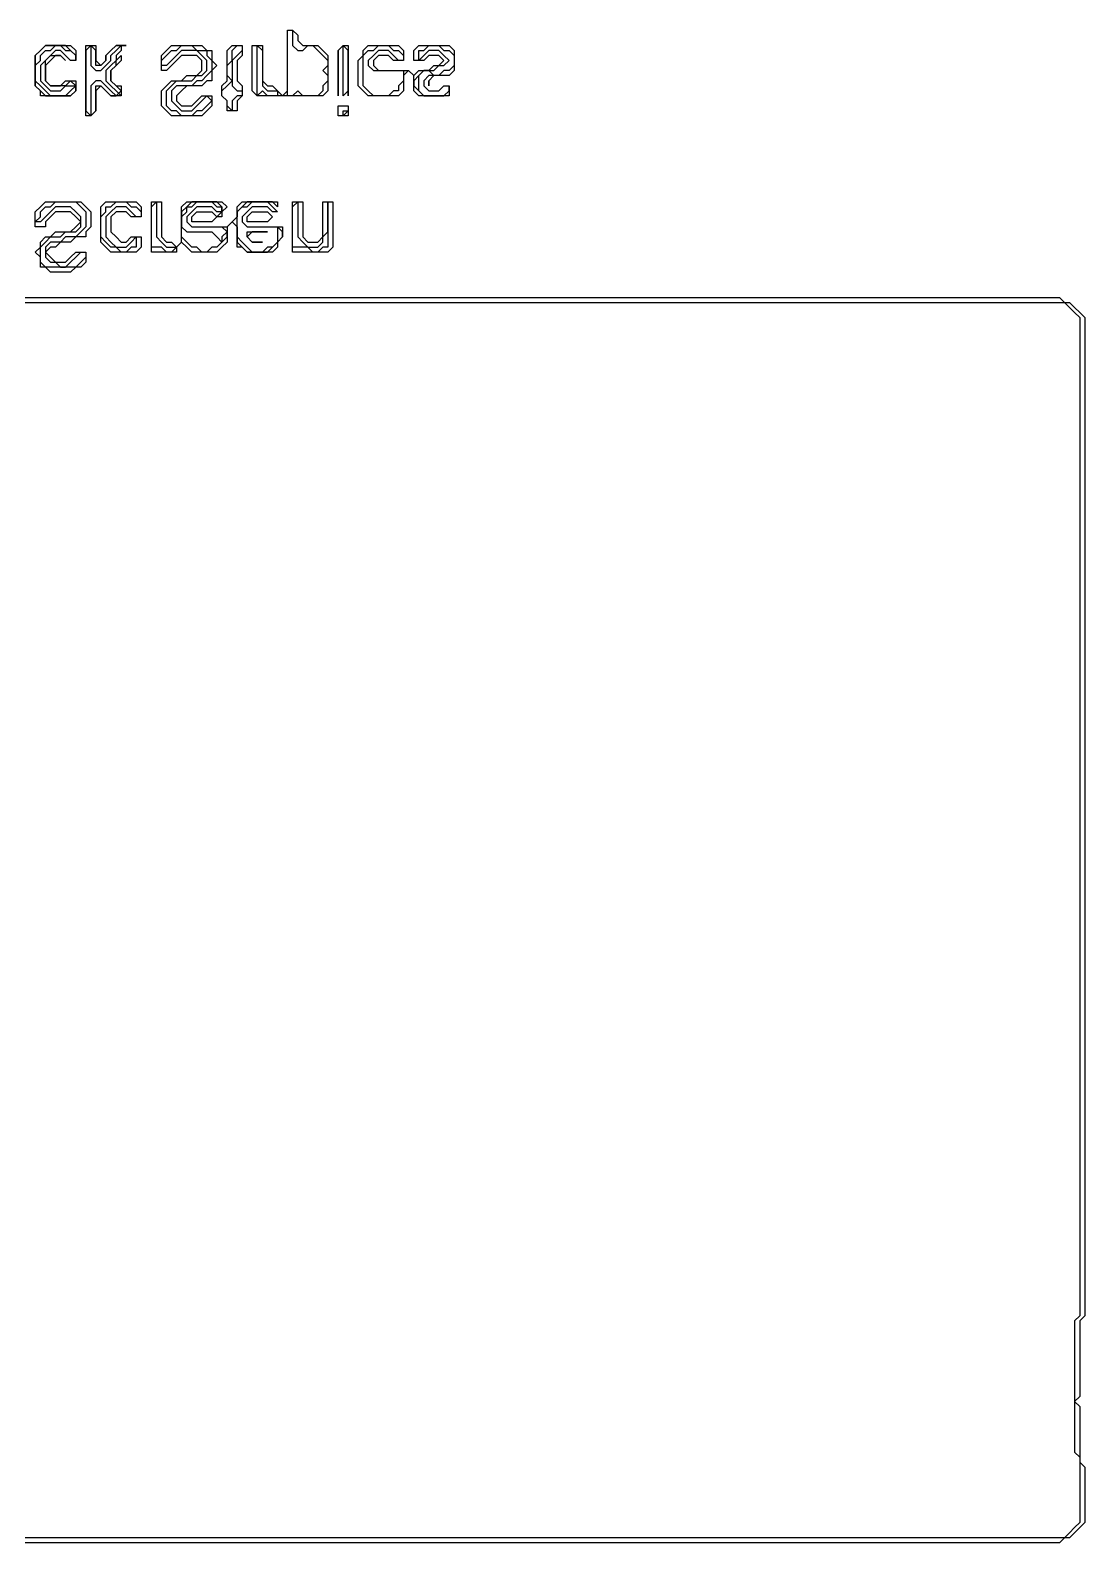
# Model space of a CAD drawing. Header units: metres. Extents: x 61 to 947, y 23 to 655.
# Drawn here: x 689 to 898, y 54 to 354 of the extents above; entities that cross this region are included whole.
import ezdxf

# ---------------------------------------------------------------- set-up
doc = ezdxf.new("R2010")
doc.units = ezdxf.units.M

msp = doc.modelspace()

# ---------------------------------------------------------------- linework, layer by layer
for points in [[(740, 341, 0), (740, 342, 0), (740, 343, 0), (740, 344, 0), (740, 345, 0), (740, 346, 0), (740, 347, 0), (740, 348, 0), (740, 349, 0), (740, 350, 0), (740, 351, 0), (740, 352, 0), (740, 353, 0), (740, 354, 0), (741, 354, 0), (741, 353, 0), (741, 352, 0), (741, 351, 0), (742, 350, 0), (743, 350, 0), (744, 351, 0), (745, 351, 0), (746, 350, 0), (747, 349, 0), (748, 348, 0), (748, 347, 0), (748, 346, 0), (748, 345, 0), (748, 344, 0), (747, 343, 0), (747, 342, 0), (746, 341, 0), (745, 341, 0), (744, 341, 0), (743, 341, 0), (742, 342, 0), (741, 341, 0)], [(693, 341, 0), (692, 342, 0), (691, 343, 0), (690, 344, 0), (690, 345, 0), (690, 346, 0), (690, 347, 0), (691, 348, 0), (691, 349, 0), (692, 350, 0), (693, 350, 0), (694, 351, 0), (695, 351, 0), (696, 350, 0), (697, 350, 0), (698, 349, 0), (698, 348, 0), (697, 348, 0), (696, 349, 0), (695, 350, 0), (694, 350, 0), (693, 349, 0), (692, 348, 0), (691, 347, 0), (691, 346, 0), (691, 345, 0), (691, 344, 0), (692, 343, 0), (693, 342, 0), (694, 342, 0), (695, 342, 0), (696, 343, 0), (697, 343, 0), (698, 343, 0), (697, 342, 0), (696, 341, 0), (695, 341, 0), (694, 341, 0)], [(701, 337, 0), (700, 338, 0), (700, 339, 0), (700, 340, 0), (700, 341, 0), (700, 342, 0), (700, 343, 0), (700, 344, 0), (700, 345, 0), (700, 346, 0), (700, 347, 0), (700, 348, 0), (700, 349, 0), (700, 350, 0), (701, 351, 0), (701, 350, 0), (701, 349, 0), (701, 348, 0), (701, 347, 0), (702, 346, 0), (703, 346, 0), (704, 347, 0), (705, 348, 0), (705, 349, 0), (706, 350, 0), (707, 351, 0), (707, 350, 0), (706, 349, 0), (706, 348, 0), (705, 347, 0), (704, 346, 0), (704, 345, 0), (704, 344, 0), (705, 343, 0), (706, 342, 0), (707, 341, 0), (706, 341, 0), (705, 342, 0), (704, 343, 0), (703, 344, 0), (702, 344, 0), (701, 343, 0), (701, 342, 0), (701, 341, 0), (701, 340, 0), (701, 339, 0), (701, 338, 0)], [(719, 337, 0), (718, 338, 0), (717, 338, 0), (716, 339, 0), (716, 340, 0), (716, 341, 0), (716, 342, 0), (717, 343, 0), (718, 344, 0), (719, 344, 0), (720, 344, 0), (721, 344, 0), (722, 345, 0), (723, 345, 0), (724, 346, 0), (724, 347, 0), (724, 348, 0), (723, 349, 0), (722, 350, 0), (721, 350, 0), (720, 350, 0), (719, 350, 0), (718, 349, 0), (717, 348, 0), (716, 347, 0), (715, 347, 0), (715, 348, 0), (716, 349, 0), (717, 350, 0), (718, 350, 0), (719, 351, 0), (720, 351, 0), (721, 351, 0), (722, 350, 0), (723, 350, 0), (724, 350, 0), (724, 349, 0), (725, 348, 0), (725, 347, 0), (725, 346, 0), (724, 345, 0), (723, 344, 0), (722, 344, 0), (721, 343, 0), (720, 343, 0), (719, 343, 0), (718, 343, 0), (717, 342, 0), (717, 341, 0), (717, 340, 0), (718, 339, 0), (719, 338, 0), (720, 338, 0), (721, 338, 0), (722, 339, 0), (723, 340, 0), (724, 341, 0), (725, 340, 0), (724, 339, 0), (723, 338, 0), (722, 338, 0), (721, 337, 0), (720, 337, 0)], [(729, 338, 0), (728, 339, 0), (728, 340, 0), (727, 341, 0), (727, 342, 0), (728, 343, 0), (729, 344, 0), (728, 345, 0), (728, 346, 0), (728, 347, 0), (729, 348, 0), (729, 349, 0), (729, 350, 0), (730, 351, 0), (731, 351, 0), (731, 350, 0), (730, 349, 0), (729, 348, 0), (729, 347, 0), (729, 346, 0), (729, 345, 0), (729, 344, 0), (729, 343, 0), (730, 342, 0), (731, 342, 0), (731, 341, 0), (730, 341, 0), (729, 340, 0), (729, 339, 0)], [(734, 341, 0), (734, 342, 0), (734, 343, 0), (734, 344, 0), (734, 345, 0), (734, 346, 0), (734, 347, 0), (734, 348, 0), (734, 349, 0), (734, 350, 0), (734, 351, 0), (735, 350, 0), (735, 349, 0), (735, 348, 0), (735, 347, 0), (735, 346, 0), (735, 345, 0), (735, 344, 0), (735, 343, 0), (736, 342, 0), (737, 342, 0), (738, 342, 0), (738, 341, 0), (737, 341, 0), (736, 341, 0), (735, 342, 0)], [(751, 341, 0), (751, 342, 0), (751, 343, 0), (751, 344, 0), (751, 345, 0), (751, 346, 0), (751, 347, 0), (751, 348, 0), (751, 349, 0), (751, 350, 0), (751, 351, 0), (752, 350, 0), (752, 349, 0), (752, 348, 0), (752, 347, 0), (752, 346, 0), (752, 345, 0), (752, 344, 0), (752, 343, 0), (752, 342, 0)], [(757, 341, 0), (756, 342, 0), (755, 343, 0), (755, 344, 0), (755, 345, 0), (755, 346, 0), (755, 347, 0), (755, 348, 0), (755, 349, 0), (756, 350, 0), (757, 350, 0), (758, 351, 0), (759, 351, 0), (760, 351, 0), (761, 350, 0), (762, 350, 0), (763, 349, 0), (763, 348, 0), (762, 348, 0), (761, 349, 0), (760, 350, 0), (759, 350, 0), (758, 350, 0), (757, 349, 0), (756, 348, 0), (756, 347, 0), (757, 346, 0), (758, 346, 0), (759, 346, 0), (760, 346, 0), (761, 346, 0), (762, 346, 0), (763, 346, 0), (763, 345, 0), (763, 344, 0), (762, 343, 0), (762, 342, 0), (761, 342, 0), (760, 341, 0), (759, 341, 0), (758, 341, 0)], [(767, 341, 0), (766, 342, 0), (766, 343, 0), (766, 344, 0), (766, 345, 0), (767, 346, 0), (768, 346, 0), (769, 346, 0), (770, 347, 0), (771, 347, 0), (772, 348, 0), (771, 349, 0), (770, 350, 0), (769, 350, 0), (768, 350, 0), (767, 349, 0), (766, 348, 0), (766, 349, 0), (766, 350, 0), (767, 350, 0), (768, 351, 0), (769, 351, 0), (770, 351, 0), (771, 350, 0), (772, 350, 0), (773, 349, 0), (773, 348, 0), (773, 347, 0), (772, 346, 0), (771, 346, 0), (770, 345, 0), (769, 345, 0), (768, 345, 0), (767, 344, 0), (767, 343, 0), (768, 342, 0), (769, 342, 0), (770, 342, 0), (771, 343, 0), (772, 343, 0), (772, 342, 0), (771, 341, 0), (770, 341, 0), (769, 341, 0), (768, 341, 0)], [(751, 337, 0), (751, 338, 0), (752, 338, 0)], [(692, 307, 0), (691, 308, 0), (691, 309, 0), (691, 310, 0), (691, 311, 0), (692, 312, 0), (693, 313, 0), (694, 313, 0), (695, 313, 0), (696, 314, 0), (697, 314, 0), (698, 314, 0), (699, 315, 0), (699, 316, 0), (699, 317, 0), (698, 318, 0), (697, 319, 0), (696, 319, 0), (695, 319, 0), (694, 319, 0), (693, 318, 0), (692, 317, 0), (691, 316, 0), (690, 316, 0), (691, 317, 0), (691, 318, 0), (692, 319, 0), (693, 319, 0), (694, 320, 0), (695, 320, 0), (696, 320, 0), (697, 320, 0), (698, 320, 0), (699, 319, 0), (700, 318, 0), (700, 317, 0), (700, 316, 0), (700, 315, 0), (699, 314, 0), (698, 313, 0), (697, 313, 0), (696, 313, 0), (695, 312, 0), (694, 312, 0), (693, 312, 0), (692, 311, 0), (692, 310, 0), (692, 309, 0), (693, 308, 0), (694, 308, 0), (695, 307, 0), (696, 307, 0), (697, 308, 0), (698, 309, 0), (699, 310, 0), (700, 310, 0), (700, 309, 0), (699, 308, 0), (698, 307, 0), (697, 307, 0), (696, 307, 0), (695, 307, 0), (694, 307, 0), (693, 307, 0)], [(707, 310, 0), (706, 311, 0), (705, 311, 0), (704, 312, 0), (703, 313, 0), (703, 314, 0), (703, 315, 0), (703, 316, 0), (703, 317, 0), (704, 318, 0), (704, 319, 0), (705, 319, 0), (706, 320, 0), (707, 320, 0), (708, 320, 0), (709, 319, 0), (710, 319, 0), (711, 318, 0), (711, 317, 0), (710, 317, 0), (709, 318, 0), (708, 319, 0), (707, 319, 0), (706, 319, 0), (705, 318, 0), (704, 317, 0), (704, 316, 0), (704, 315, 0), (704, 314, 0), (704, 313, 0), (705, 312, 0), (706, 311, 0), (707, 311, 0), (708, 311, 0), (709, 312, 0), (710, 313, 0), (710, 312, 0), (710, 311, 0), (709, 311, 0), (708, 310, 0)], [(716, 310, 0), (715, 311, 0), (714, 311, 0), (713, 311, 0), (713, 312, 0), (713, 313, 0), (713, 314, 0), (713, 315, 0), (713, 316, 0), (713, 317, 0), (713, 318, 0), (713, 319, 0), (714, 320, 0), (714, 319, 0), (714, 318, 0), (714, 317, 0), (714, 316, 0), (714, 315, 0), (714, 314, 0), (714, 313, 0), (715, 312, 0), (716, 311, 0), (717, 311, 0), (718, 311, 0), (717, 310, 0)], [(723, 310, 0), (722, 311, 0), (721, 311, 0), (720, 312, 0), (719, 313, 0), (719, 314, 0), (719, 315, 0), (719, 316, 0), (719, 317, 0), (720, 318, 0), (720, 319, 0), (721, 319, 0), (722, 320, 0), (723, 320, 0), (724, 320, 0), (725, 320, 0), (726, 319, 0), (727, 319, 0), (727, 318, 0), (726, 318, 0), (725, 319, 0), (724, 319, 0), (723, 319, 0), (722, 319, 0), (721, 318, 0), (720, 317, 0), (720, 316, 0), (721, 315, 0), (722, 315, 0), (723, 315, 0), (724, 315, 0), (725, 315, 0), (726, 315, 0), (727, 315, 0), (728, 315, 0), (728, 314, 0), (727, 313, 0), (727, 312, 0), (726, 311, 0), (725, 311, 0), (724, 310, 0)], [(733, 310, 0), (732, 311, 0), (731, 312, 0), (730, 313, 0), (730, 314, 0), (730, 315, 0), (730, 316, 0), (730, 317, 0), (730, 318, 0), (731, 319, 0), (732, 319, 0), (733, 320, 0), (734, 320, 0), (735, 320, 0), (736, 320, 0), (737, 319, 0), (738, 318, 0), (737, 318, 0), (736, 319, 0), (735, 319, 0), (734, 319, 0), (733, 319, 0), (732, 318, 0), (731, 317, 0), (731, 316, 0), (732, 315, 0), (733, 315, 0), (734, 315, 0), (735, 315, 0), (736, 315, 0), (737, 315, 0), (738, 315, 0), (738, 314, 0), (738, 313, 0), (738, 312, 0), (737, 311, 0), (736, 311, 0), (735, 310, 0), (734, 310, 0)], [(745, 310, 0), (744, 311, 0), (743, 311, 0), (742, 311, 0), (741, 311, 0), (741, 312, 0), (741, 313, 0), (741, 314, 0), (741, 315, 0), (741, 316, 0), (741, 317, 0), (741, 318, 0), (741, 319, 0), (742, 320, 0), (742, 319, 0), (742, 318, 0), (742, 317, 0), (742, 316, 0), (742, 315, 0), (742, 314, 0), (742, 313, 0), (743, 312, 0), (744, 311, 0), (745, 311, 0), (746, 311, 0), (747, 312, 0), (747, 313, 0), (748, 314, 0), (748, 315, 0), (748, 316, 0), (748, 317, 0), (748, 318, 0), (748, 319, 0), (748, 320, 0), (748, 319, 0), (748, 318, 0), (748, 317, 0), (748, 316, 0), (748, 315, 0), (748, 314, 0), (748, 313, 0), (748, 312, 0), (748, 311, 0), (747, 311, 0), (746, 310, 0)]]:
    msp.add_polyline3d(points, close=True)
msp.add_polyline3d([(688, 300, 0), (689, 300, 0), (690, 300, 0), (691, 300, 0), (692, 300, 0), (693, 300, 0), (694, 300, 0), (695, 300, 0), (696, 300, 0), (697, 300, 0), (698, 300, 0), (699, 300, 0), (700, 300, 0), (701, 300, 0), (702, 300, 0), (703, 300, 0), (704, 300, 0), (705, 300, 0), (706, 300, 0), (707, 300, 0), (708, 300, 0), (709, 300, 0), (710, 300, 0), (711, 300, 0), (712, 300, 0), (713, 300, 0), (714, 300, 0), (715, 300, 0), (716, 300, 0), (717, 300, 0), (718, 300, 0), (719, 300, 0), (720, 300, 0), (721, 300, 0), (722, 300, 0), (723, 300, 0), (724, 300, 0), (725, 300, 0), (726, 300, 0), (727, 300, 0), (728, 300, 0), (729, 300, 0), (730, 300, 0), (731, 300, 0), (732, 300, 0), (733, 300, 0), (734, 300, 0), (735, 300, 0), (736, 300, 0), (737, 300, 0), (738, 300, 0), (739, 300, 0), (740, 300, 0), (741, 300, 0), (742, 300, 0), (743, 300, 0), (744, 300, 0), (745, 300, 0), (746, 300, 0), (747, 300, 0), (748, 300, 0), (749, 300, 0), (750, 300, 0), (751, 300, 0), (752, 300, 0), (753, 300, 0), (754, 300, 0), (755, 300, 0), (756, 300, 0), (757, 300, 0), (758, 300, 0), (759, 300, 0), (760, 300, 0), (761, 300, 0), (762, 300, 0), (763, 300, 0), (764, 300, 0), (765, 300, 0), (766, 300, 0), (767, 300, 0), (768, 300, 0), (769, 300, 0), (770, 300, 0), (771, 300, 0), (772, 300, 0), (773, 300, 0), (774, 300, 0), (775, 300, 0), (776, 300, 0), (777, 300, 0), (778, 300, 0), (779, 300, 0), (780, 300, 0), (781, 300, 0), (782, 300, 0), (783, 300, 0), (784, 300, 0), (785, 300, 0), (786, 300, 0), (787, 300, 0), (788, 300, 0), (789, 300, 0), (790, 300, 0), (791, 300, 0), (792, 300, 0), (793, 300, 0), (794, 300, 0), (795, 300, 0), (796, 300, 0), (797, 300, 0), (798, 300, 0), (799, 300, 0), (800, 300, 0), (801, 300, 0), (802, 300, 0), (803, 300, 0), (804, 300, 0), (805, 300, 0), (806, 300, 0), (807, 300, 0), (808, 300, 0), (809, 300, 0), (810, 300, 0), (811, 300, 0), (812, 300, 0), (813, 300, 0), (814, 300, 0), (815, 300, 0), (816, 300, 0), (817, 300, 0), (818, 300, 0), (819, 300, 0), (820, 300, 0), (821, 300, 0), (822, 300, 0), (823, 300, 0), (824, 300, 0), (825, 300, 0), (826, 300, 0), (827, 300, 0), (828, 300, 0), (829, 300, 0), (830, 300, 0), (831, 300, 0), (832, 300, 0), (833, 300, 0), (834, 300, 0), (835, 300, 0), (836, 300, 0), (837, 300, 0), (838, 300, 0), (839, 300, 0), (840, 300, 0), (841, 300, 0), (842, 300, 0), (843, 300, 0), (844, 300, 0), (845, 300, 0), (846, 300, 0), (847, 300, 0), (848, 300, 0), (849, 300, 0), (850, 300, 0), (851, 300, 0), (852, 300, 0), (853, 300, 0), (854, 300, 0), (855, 300, 0), (856, 300, 0), (857, 300, 0), (858, 300, 0), (859, 300, 0), (860, 300, 0), (861, 300, 0), (862, 300, 0), (863, 300, 0), (864, 300, 0), (865, 300, 0), (866, 300, 0), (867, 300, 0), (868, 300, 0), (869, 300, 0), (870, 300, 0), (871, 300, 0), (872, 300, 0), (873, 300, 0), (874, 300, 0), (875, 300, 0), (876, 300, 0), (877, 300, 0), (878, 300, 0), (879, 300, 0), (880, 300, 0), (881, 300, 0), (882, 300, 0), (883, 300, 0), (884, 300, 0), (885, 300, 0), (886, 300, 0), (887, 300, 0), (888, 300, 0), (889, 300, 0), (890, 300, 0), (891, 300, 0), (892, 300, 0), (893, 300, 0), (894, 300, 0), (895, 299, 0), (896, 298, 0), (897, 297, 0), (897, 296, 0), (897, 295, 0), (897, 294, 0), (897, 293, 0), (897, 292, 0), (897, 291, 0), (897, 290, 0), (897, 289, 0), (897, 288, 0), (897, 287, 0), (897, 286, 0), (897, 285, 0), (897, 284, 0), (897, 283, 0), (897, 282, 0), (897, 281, 0), (897, 280, 0), (897, 279, 0), (897, 278, 0), (897, 277, 0), (897, 276, 0), (897, 275, 0), (897, 274, 0), (897, 273, 0), (897, 272, 0), (897, 271, 0), (897, 270, 0), (897, 269, 0), (897, 268, 0), (897, 267, 0), (897, 266, 0), (897, 265, 0), (897, 264, 0), (897, 263, 0), (897, 262, 0), (897, 261, 0), (897, 260, 0), (897, 259, 0), (897, 258, 0), (897, 257, 0), (897, 256, 0), (897, 255, 0), (897, 254, 0), (897, 253, 0), (897, 252, 0), (897, 251, 0), (897, 250, 0), (897, 249, 0), (897, 248, 0), (897, 247, 0), (897, 246, 0), (897, 245, 0), (897, 244, 0), (897, 243, 0), (897, 242, 0), (897, 241, 0), (897, 240, 0), (897, 239, 0), (897, 238, 0), (897, 237, 0), (897, 236, 0), (897, 235, 0), (897, 234, 0), (897, 233, 0), (897, 232, 0), (897, 231, 0), (897, 230, 0), (897, 229, 0), (897, 228, 0), (897, 227, 0), (897, 226, 0), (897, 225, 0), (897, 224, 0), (897, 223, 0), (897, 222, 0), (897, 221, 0), (897, 220, 0), (897, 219, 0), (897, 218, 0), (897, 217, 0), (897, 216, 0), (897, 215, 0), (897, 214, 0), (897, 213, 0), (897, 212, 0), (897, 211, 0), (897, 210, 0), (897, 209, 0), (897, 208, 0), (897, 207, 0), (897, 206, 0), (897, 205, 0), (897, 204, 0), (897, 203, 0), (897, 202, 0), (897, 201, 0), (897, 200, 0), (897, 199, 0), (897, 198, 0), (897, 197, 0), (897, 196, 0), (897, 195, 0), (897, 194, 0), (897, 193, 0), (897, 192, 0), (897, 191, 0), (897, 190, 0), (897, 189, 0), (897, 188, 0), (897, 187, 0), (897, 186, 0), (897, 185, 0), (897, 184, 0), (897, 183, 0), (897, 182, 0), (897, 181, 0), (897, 180, 0), (897, 179, 0), (897, 178, 0), (897, 177, 0), (897, 176, 0), (897, 175, 0), (897, 174, 0), (897, 173, 0), (897, 172, 0), (897, 171, 0), (897, 170, 0), (897, 169, 0), (897, 168, 0), (897, 167, 0), (897, 166, 0), (897, 165, 0), (897, 164, 0), (897, 163, 0), (897, 162, 0), (897, 161, 0), (897, 160, 0), (897, 159, 0), (897, 158, 0), (897, 157, 0), (897, 156, 0), (897, 155, 0), (897, 154, 0), (897, 153, 0), (897, 152, 0), (897, 151, 0), (897, 150, 0), (897, 149, 0), (897, 148, 0), (897, 147, 0), (897, 146, 0), (897, 145, 0), (897, 144, 0), (897, 143, 0), (897, 142, 0), (897, 141, 0), (897, 140, 0), (897, 139, 0), (897, 138, 0), (897, 137, 0), (897, 136, 0), (897, 135, 0), (897, 134, 0), (897, 133, 0), (897, 132, 0), (897, 131, 0), (897, 130, 0), (897, 129, 0), (897, 128, 0), (897, 127, 0), (897, 126, 0), (897, 125, 0), (897, 124, 0), (897, 123, 0), (897, 122, 0), (897, 121, 0), (897, 120, 0), (897, 119, 0), (897, 118, 0), (897, 117, 0), (897, 116, 0), (897, 115, 0), (897, 114, 0), (897, 113, 0), (897, 112, 0), (897, 111, 0), (897, 110, 0), (897, 109, 0), (897, 108, 0), (897, 107, 0), (897, 106, 0), (897, 105, 0), (897, 104, 0), (897, 103, 0), (897, 102, 0), (897, 101, 0), (897, 100, 0), (897, 99, 0), (896, 98, 0), (896, 97, 0), (896, 96, 0), (896, 95, 0), (896, 94, 0), (896, 93, 0), (896, 92, 0), (896, 91, 0), (896, 90, 0), (896, 89, 0), (896, 88, 0), (896, 87, 0), (896, 86, 0), (896, 85, 0), (896, 84, 0), (896, 83, 0), (896, 82, 0), (896, 81, 0), (896, 80, 0), (896, 79, 0), (896, 78, 0), (896, 77, 0), (896, 76, 0), (896, 75, 0), (896, 74, 0), (896, 73, 0), (896, 72, 0), (897, 71, 0), (897, 70, 0), (897, 69, 0), (897, 68, 0), (897, 67, 0), (897, 66, 0), (897, 65, 0), (897, 64, 0), (897, 63, 0), (897, 62, 0), (897, 61, 0), (897, 60, 0), (897, 59, 0), (897, 58, 0), (896, 57, 0), (895, 56, 0), (894, 55, 0), (893, 55, 0), (892, 55, 0), (891, 55, 0), (890, 55, 0), (889, 55, 0), (888, 55, 0), (887, 55, 0), (886, 55, 0), (885, 55, 0), (884, 55, 0), (883, 55, 0), (882, 55, 0), (881, 55, 0), (880, 55, 0), (879, 55, 0), (878, 55, 0), (877, 55, 0), (876, 55, 0), (875, 55, 0), (874, 55, 0), (873, 55, 0), (872, 55, 0), (871, 55, 0), (870, 55, 0), (869, 55, 0), (868, 55, 0), (867, 55, 0), (866, 55, 0), (865, 55, 0), (864, 55, 0), (863, 55, 0), (862, 55, 0), (861, 55, 0), (860, 55, 0), (859, 55, 0), (858, 55, 0), (857, 55, 0), (856, 55, 0), (855, 55, 0), (854, 55, 0), (853, 55, 0), (852, 55, 0), (851, 55, 0), (850, 55, 0), (849, 55, 0), (848, 55, 0), (847, 55, 0), (846, 55, 0), (845, 55, 0), (844, 55, 0), (843, 55, 0), (842, 55, 0), (841, 55, 0), (840, 55, 0), (839, 55, 0), (838, 55, 0), (837, 55, 0), (836, 55, 0), (835, 55, 0), (834, 55, 0), (833, 55, 0), (832, 55, 0), (831, 55, 0), (830, 55, 0), (829, 55, 0), (828, 55, 0), (827, 55, 0), (826, 55, 0), (825, 55, 0), (824, 55, 0), (823, 55, 0), (822, 55, 0), (821, 55, 0), (820, 55, 0), (819, 55, 0), (818, 55, 0), (817, 55, 0), (816, 55, 0), (815, 55, 0), (814, 55, 0), (813, 55, 0), (812, 55, 0), (811, 55, 0), (810, 55, 0), (809, 55, 0), (808, 55, 0), (807, 55, 0), (806, 55, 0), (805, 55, 0), (804, 55, 0), (803, 55, 0), (802, 55, 0), (801, 55, 0), (800, 55, 0), (799, 55, 0), (798, 55, 0), (797, 55, 0), (796, 55, 0), (795, 55, 0), (794, 55, 0), (793, 55, 0), (792, 55, 0), (791, 55, 0), (790, 55, 0), (789, 55, 0), (788, 55, 0), (787, 55, 0), (786, 55, 0), (785, 55, 0), (784, 55, 0), (783, 55, 0), (782, 55, 0), (781, 55, 0), (780, 55, 0), (779, 55, 0), (778, 55, 0), (777, 55, 0), (776, 55, 0), (775, 55, 0), (774, 55, 0), (773, 55, 0), (772, 55, 0), (771, 55, 0), (770, 55, 0), (769, 55, 0), (768, 55, 0), (767, 55, 0), (766, 55, 0), (765, 55, 0), (764, 55, 0), (763, 55, 0), (762, 55, 0), (761, 55, 0), (760, 55, 0), (759, 55, 0), (758, 55, 0), (757, 55, 0), (756, 55, 0), (755, 55, 0), (754, 55, 0), (753, 55, 0), (752, 55, 0), (751, 55, 0), (750, 55, 0), (749, 55, 0), (748, 55, 0), (747, 55, 0), (746, 55, 0), (745, 55, 0), (744, 55, 0), (743, 55, 0), (742, 55, 0), (741, 55, 0), (740, 55, 0), (739, 55, 0), (738, 55, 0), (737, 55, 0), (736, 55, 0), (735, 55, 0), (734, 55, 0), (733, 55, 0), (732, 55, 0), (731, 55, 0), (730, 55, 0), (729, 55, 0), (728, 55, 0), (727, 55, 0), (726, 55, 0), (725, 55, 0), (724, 55, 0), (723, 55, 0), (722, 55, 0), (721, 55, 0), (720, 55, 0), (719, 55, 0), (718, 55, 0), (717, 55, 0), (716, 55, 0), (715, 55, 0), (714, 55, 0), (713, 55, 0), (712, 55, 0), (711, 55, 0), (710, 55, 0), (709, 55, 0), (708, 55, 0), (707, 55, 0), (706, 55, 0), (705, 55, 0), (704, 55, 0), (703, 55, 0), (702, 55, 0), (701, 55, 0), (700, 55, 0), (699, 55, 0), (698, 55, 0), (697, 55, 0), (696, 55, 0), (695, 55, 0), (694, 55, 0), (693, 55, 0), (692, 55, 0), (691, 55, 0), (690, 55, 0), (689, 55, 0), (688, 55, 0)])
at = {"layer": '1'}
for points in [[(734, 341, 0), (733, 342, 0), (733, 343, 0), (733, 344, 0), (733, 345, 0), (733, 346, 0), (733, 347, 0), (733, 348, 0), (733, 349, 0), (733, 350, 0), (733, 351, 0), (734, 351, 0), (735, 351, 0), (735, 350, 0), (735, 349, 0), (735, 348, 0), (735, 347, 0), (735, 346, 0), (735, 345, 0), (735, 344, 0), (736, 343, 0), (737, 343, 0), (738, 342, 0), (739, 341, 0), (740, 342, 0), (740, 343, 0), (740, 344, 0), (740, 345, 0), (740, 346, 0), (740, 347, 0), (740, 348, 0), (740, 349, 0), (740, 350, 0), (740, 351, 0), (740, 352, 0), (740, 353, 0), (740, 354, 0), (741, 354, 0), (742, 353, 0), (742, 352, 0), (743, 351, 0), (744, 351, 0), (745, 351, 0), (746, 351, 0), (747, 350, 0), (748, 349, 0), (748, 348, 0), (748, 347, 0), (747, 346, 0), (748, 345, 0), (748, 344, 0), (748, 343, 0), (748, 342, 0), (747, 341, 0), (746, 341, 0), (745, 341, 0), (744, 341, 0), (743, 341, 0), (742, 341, 0), (741, 341, 0), (740, 341, 0), (739, 341, 0), (738, 341, 0), (737, 341, 0), (736, 341, 0), (735, 341, 0)], [(691, 341, 0), (691, 342, 0), (690, 343, 0), (690, 344, 0), (690, 345, 0), (690, 346, 0), (690, 347, 0), (690, 348, 0), (690, 349, 0), (691, 350, 0), (692, 351, 0), (693, 351, 0), (694, 351, 0), (695, 351, 0), (696, 351, 0), (697, 351, 0), (698, 350, 0), (698, 349, 0), (698, 348, 0), (698, 349, 0), (697, 350, 0), (696, 351, 0), (695, 351, 0), (694, 351, 0), (693, 351, 0), (692, 351, 0), (691, 350, 0), (690, 349, 0), (690, 348, 0), (690, 347, 0), (690, 346, 0), (690, 345, 0), (690, 344, 0), (690, 343, 0), (691, 342, 0), (692, 341, 0), (693, 341, 0), (694, 341, 0), (695, 341, 0), (696, 341, 0), (697, 341, 0), (698, 342, 0), (698, 343, 0), (697, 344, 0), (696, 343, 0), (695, 343, 0), (694, 343, 0), (693, 343, 0), (692, 344, 0), (692, 345, 0), (692, 346, 0), (692, 347, 0), (692, 348, 0), (693, 349, 0), (694, 349, 0), (695, 349, 0), (696, 348, 0), (695, 349, 0), (694, 349, 0), (693, 348, 0), (692, 347, 0), (692, 346, 0), (692, 345, 0), (692, 344, 0), (693, 343, 0), (694, 343, 0), (695, 343, 0), (696, 344, 0), (697, 344, 0), (698, 344, 0), (698, 343, 0), (698, 342, 0), (697, 341, 0), (696, 341, 0), (695, 341, 0), (694, 341, 0), (693, 341, 0), (692, 341, 0)], [(700, 337, 0), (700, 338, 0), (700, 339, 0), (700, 340, 0), (700, 341, 0), (700, 342, 0), (700, 343, 0), (700, 344, 0), (700, 345, 0), (700, 346, 0), (700, 347, 0), (700, 348, 0), (700, 349, 0), (700, 350, 0), (700, 351, 0), (701, 351, 0), (702, 351, 0), (702, 350, 0), (702, 349, 0), (702, 348, 0), (703, 347, 0), (704, 348, 0), (704, 349, 0), (705, 350, 0), (706, 351, 0), (707, 351, 0), (708, 351, 0), (707, 351, 0), (706, 351, 0), (705, 350, 0), (704, 349, 0), (704, 348, 0), (703, 347, 0), (702, 347, 0), (702, 348, 0), (702, 349, 0), (702, 350, 0), (701, 351, 0), (700, 350, 0), (700, 349, 0), (700, 348, 0), (700, 347, 0), (700, 346, 0), (700, 345, 0), (700, 344, 0), (700, 343, 0), (700, 342, 0), (700, 341, 0), (700, 340, 0), (700, 339, 0), (700, 338, 0), (701, 337, 0), (702, 338, 0), (702, 339, 0), (702, 340, 0), (702, 341, 0), (702, 342, 0), (702, 343, 0), (703, 343, 0), (704, 342, 0), (705, 341, 0), (706, 341, 0), (707, 342, 0), (706, 343, 0), (705, 344, 0), (705, 345, 0), (705, 346, 0), (706, 347, 0), (706, 348, 0), (707, 349, 0), (707, 348, 0), (706, 347, 0), (705, 346, 0), (705, 345, 0), (705, 344, 0), (706, 343, 0), (707, 343, 0), (707, 342, 0), (707, 341, 0), (706, 341, 0), (705, 341, 0), (704, 342, 0), (703, 343, 0), (702, 342, 0), (702, 341, 0), (702, 340, 0), (702, 339, 0), (702, 338, 0), (701, 337, 0)], [(717, 337, 0), (716, 338, 0), (715, 339, 0), (715, 340, 0), (715, 341, 0), (715, 342, 0), (716, 343, 0), (717, 344, 0), (718, 344, 0), (719, 344, 0), (720, 345, 0), (721, 345, 0), (722, 345, 0), (723, 346, 0), (723, 347, 0), (723, 348, 0), (722, 349, 0), (721, 349, 0), (720, 349, 0), (719, 349, 0), (718, 348, 0), (717, 347, 0), (716, 346, 0), (715, 346, 0), (715, 347, 0), (715, 348, 0), (715, 349, 0), (716, 350, 0), (717, 351, 0), (718, 351, 0), (719, 351, 0), (720, 351, 0), (721, 351, 0), (722, 351, 0), (723, 351, 0), (724, 350, 0), (725, 350, 0), (725, 349, 0), (725, 348, 0), (726, 347, 0), (725, 346, 0), (725, 345, 0), (725, 344, 0), (724, 344, 0), (723, 343, 0), (722, 343, 0), (721, 343, 0), (720, 343, 0), (719, 342, 0), (718, 341, 0), (718, 340, 0), (719, 339, 0), (720, 339, 0), (721, 339, 0), (722, 340, 0), (723, 341, 0), (724, 341, 0), (725, 341, 0), (725, 340, 0), (725, 339, 0), (724, 338, 0), (723, 337, 0), (722, 337, 0), (721, 337, 0), (720, 337, 0), (719, 337, 0), (718, 337, 0)], [(728, 338, 0), (728, 339, 0), (728, 340, 0), (727, 341, 0), (727, 342, 0), (727, 343, 0), (728, 344, 0), (728, 345, 0), (728, 346, 0), (728, 347, 0), (728, 348, 0), (728, 349, 0), (728, 350, 0), (729, 351, 0), (730, 351, 0), (731, 351, 0), (731, 350, 0), (731, 349, 0), (730, 348, 0), (730, 347, 0), (730, 346, 0), (730, 345, 0), (730, 344, 0), (731, 343, 0), (731, 342, 0), (731, 341, 0), (730, 340, 0), (730, 339, 0), (730, 338, 0), (729, 338, 0)], [(750, 341, 0), (750, 342, 0), (750, 343, 0), (750, 344, 0), (750, 345, 0), (750, 346, 0), (750, 347, 0), (750, 348, 0), (750, 349, 0), (750, 350, 0), (751, 351, 0), (752, 351, 0), (752, 350, 0), (752, 349, 0), (752, 348, 0), (752, 347, 0), (752, 346, 0), (752, 345, 0), (752, 344, 0), (752, 343, 0), (752, 342, 0), (752, 341, 0), (752, 342, 0), (752, 343, 0), (752, 344, 0), (752, 345, 0), (752, 346, 0), (752, 347, 0), (752, 348, 0), (752, 349, 0), (752, 350, 0), (751, 351, 0), (750, 350, 0), (750, 349, 0), (750, 348, 0), (750, 347, 0), (750, 346, 0), (750, 345, 0), (750, 344, 0), (750, 343, 0), (750, 342, 0)], [(756, 341, 0), (755, 342, 0), (754, 343, 0), (754, 344, 0), (754, 345, 0), (754, 346, 0), (754, 347, 0), (754, 348, 0), (755, 349, 0), (755, 350, 0), (756, 351, 0), (757, 351, 0), (758, 351, 0), (759, 351, 0), (760, 351, 0), (761, 351, 0), (762, 351, 0), (763, 350, 0), (763, 349, 0), (763, 348, 0), (762, 348, 0), (761, 348, 0), (760, 349, 0), (759, 349, 0), (758, 349, 0), (757, 348, 0), (757, 347, 0), (758, 346, 0), (759, 346, 0), (760, 346, 0), (761, 346, 0), (762, 346, 0), (763, 346, 0), (764, 346, 0), (765, 345, 0), (766, 346, 0), (767, 346, 0), (768, 346, 0), (769, 347, 0), (770, 347, 0), (771, 348, 0), (770, 349, 0), (769, 349, 0), (768, 349, 0), (767, 348, 0), (766, 348, 0), (765, 348, 0), (765, 349, 0), (765, 350, 0), (766, 351, 0), (767, 351, 0), (768, 351, 0), (769, 351, 0), (770, 351, 0), (771, 351, 0), (772, 351, 0), (773, 350, 0), (773, 349, 0), (773, 348, 0), (773, 347, 0), (773, 346, 0), (772, 345, 0), (771, 345, 0), (770, 345, 0), (769, 345, 0), (768, 344, 0), (768, 343, 0), (768, 344, 0), (769, 345, 0), (768, 346, 0), (767, 346, 0), (766, 345, 0), (765, 344, 0), (765, 343, 0), (766, 342, 0), (767, 341, 0), (768, 341, 0), (769, 341, 0), (770, 341, 0), (771, 341, 0), (772, 342, 0), (772, 343, 0), (772, 342, 0), (772, 341, 0), (771, 341, 0), (770, 341, 0), (769, 341, 0), (768, 341, 0), (767, 341, 0), (766, 341, 0), (765, 342, 0), (765, 343, 0), (765, 344, 0), (765, 345, 0), (764, 346, 0), (763, 345, 0), (763, 344, 0), (763, 343, 0), (763, 342, 0), (762, 341, 0), (761, 341, 0), (760, 341, 0), (759, 341, 0), (758, 341, 0), (757, 341, 0)], [(770, 343, 0)], [(750, 337, 0), (750, 338, 0), (750, 339, 0), (751, 339, 0), (752, 339, 0), (752, 338, 0), (752, 337, 0), (751, 337, 0)], [(693, 306, 0), (692, 307, 0), (691, 307, 0), (691, 308, 0), (691, 309, 0), (690, 310, 0), (691, 311, 0), (691, 312, 0), (692, 313, 0), (693, 313, 0), (694, 314, 0), (695, 314, 0), (696, 314, 0), (697, 314, 0), (698, 315, 0), (699, 316, 0), (698, 317, 0), (697, 318, 0), (696, 318, 0), (695, 318, 0), (694, 318, 0), (693, 317, 0), (692, 316, 0), (692, 315, 0), (691, 315, 0), (690, 315, 0), (690, 316, 0), (690, 317, 0), (690, 318, 0), (691, 319, 0), (692, 320, 0), (693, 320, 0), (694, 320, 0), (695, 320, 0), (696, 320, 0), (697, 320, 0), (698, 320, 0), (699, 320, 0), (700, 319, 0), (701, 318, 0), (701, 317, 0), (701, 316, 0), (701, 315, 0), (700, 314, 0), (700, 313, 0), (699, 313, 0), (698, 313, 0), (697, 312, 0), (696, 312, 0), (695, 312, 0), (694, 311, 0), (693, 311, 0), (692, 310, 0), (693, 309, 0), (694, 308, 0), (695, 308, 0), (696, 308, 0), (697, 309, 0), (698, 310, 0), (699, 310, 0), (700, 310, 0), (700, 309, 0), (700, 308, 0), (699, 307, 0), (698, 307, 0), (697, 306, 0), (696, 306, 0), (695, 306, 0), (694, 306, 0)], [(705, 310, 0), (704, 311, 0), (703, 312, 0), (703, 313, 0), (703, 314, 0), (703, 315, 0), (703, 316, 0), (703, 317, 0), (703, 318, 0), (703, 319, 0), (704, 320, 0), (705, 320, 0), (706, 320, 0), (707, 320, 0), (708, 320, 0), (709, 320, 0), (710, 320, 0), (711, 319, 0), (711, 318, 0), (711, 317, 0), (710, 317, 0), (709, 317, 0), (708, 318, 0), (707, 318, 0), (706, 318, 0), (705, 317, 0), (705, 316, 0), (705, 315, 0), (705, 314, 0), (706, 313, 0), (707, 312, 0), (708, 312, 0), (709, 313, 0), (710, 313, 0), (711, 313, 0), (711, 312, 0), (711, 311, 0), (710, 310, 0), (709, 310, 0), (708, 310, 0), (707, 310, 0), (706, 310, 0)], [(713, 310, 0), (713, 311, 0), (713, 312, 0), (713, 313, 0), (713, 314, 0), (713, 315, 0), (713, 316, 0), (713, 317, 0), (713, 318, 0), (713, 319, 0), (713, 320, 0), (714, 320, 0), (715, 320, 0), (715, 319, 0), (715, 318, 0), (715, 317, 0), (715, 316, 0), (715, 315, 0), (715, 314, 0), (715, 313, 0), (716, 312, 0), (717, 312, 0), (718, 311, 0), (719, 312, 0), (719, 313, 0), (719, 314, 0), (719, 315, 0), (719, 316, 0), (719, 317, 0), (719, 318, 0), (719, 319, 0), (720, 320, 0), (721, 320, 0), (722, 320, 0), (723, 320, 0), (724, 320, 0), (725, 320, 0), (726, 320, 0), (727, 320, 0), (728, 319, 0), (727, 318, 0), (727, 317, 0), (726, 317, 0), (725, 316, 0), (724, 316, 0), (723, 316, 0), (722, 316, 0), (721, 316, 0), (721, 317, 0), (722, 318, 0), (723, 318, 0), (724, 318, 0), (725, 318, 0), (726, 317, 0), (727, 318, 0), (727, 319, 0), (726, 320, 0), (725, 320, 0), (724, 320, 0), (723, 320, 0), (722, 320, 0), (721, 320, 0), (720, 319, 0), (719, 318, 0), (719, 317, 0), (719, 316, 0), (719, 315, 0), (720, 314, 0), (721, 314, 0), (722, 314, 0), (723, 314, 0), (724, 314, 0), (725, 314, 0), (726, 313, 0), (727, 312, 0), (728, 313, 0), (728, 314, 0), (727, 315, 0), (728, 315, 0), (729, 316, 0), (730, 317, 0), (730, 318, 0), (730, 319, 0), (731, 320, 0), (732, 320, 0), (733, 320, 0), (734, 320, 0), (735, 320, 0), (736, 320, 0), (737, 320, 0), (738, 320, 0), (738, 319, 0), (737, 320, 0), (736, 320, 0), (735, 320, 0), (734, 320, 0), (733, 320, 0), (732, 320, 0), (731, 319, 0), (730, 318, 0), (730, 317, 0), (729, 316, 0), (730, 315, 0), (730, 314, 0), (730, 313, 0), (730, 312, 0), (731, 311, 0), (732, 310, 0), (733, 310, 0), (734, 310, 0), (735, 310, 0), (736, 310, 0), (737, 311, 0), (738, 312, 0), (739, 313, 0), (739, 314, 0), (738, 315, 0), (739, 315, 0), (739, 314, 0), (739, 313, 0), (738, 312, 0), (738, 311, 0), (737, 310, 0), (736, 310, 0), (735, 310, 0), (734, 310, 0), (733, 310, 0), (732, 310, 0), (731, 311, 0), (730, 311, 0), (730, 312, 0), (730, 313, 0), (730, 314, 0), (730, 315, 0), (729, 316, 0), (728, 315, 0), (728, 314, 0), (728, 313, 0), (728, 312, 0), (727, 311, 0), (726, 310, 0), (725, 310, 0), (724, 310, 0), (723, 310, 0), (722, 310, 0), (721, 310, 0), (720, 311, 0), (719, 312, 0), (718, 311, 0), (718, 310, 0), (717, 310, 0), (716, 310, 0), (715, 310, 0), (714, 310, 0)], [(732, 316, 0), (732, 317, 0), (733, 318, 0), (734, 318, 0), (735, 318, 0), (736, 318, 0), (737, 317, 0), (736, 316, 0), (735, 316, 0), (734, 316, 0), (733, 316, 0)], [(741, 310, 0), (741, 311, 0), (741, 312, 0), (741, 313, 0), (741, 314, 0), (741, 315, 0), (741, 316, 0), (741, 317, 0), (741, 318, 0), (741, 319, 0), (741, 320, 0), (742, 320, 0), (743, 320, 0), (743, 319, 0), (743, 318, 0), (743, 317, 0), (743, 316, 0), (743, 315, 0), (743, 314, 0), (743, 313, 0), (744, 312, 0), (745, 312, 0), (746, 312, 0), (747, 313, 0), (747, 314, 0), (747, 315, 0), (747, 316, 0), (747, 317, 0), (747, 318, 0), (747, 319, 0), (747, 320, 0), (748, 320, 0), (749, 320, 0), (749, 319, 0), (749, 318, 0), (749, 317, 0), (749, 316, 0), (749, 315, 0), (749, 314, 0), (749, 313, 0), (749, 312, 0), (749, 311, 0), (748, 310, 0), (747, 310, 0), (746, 310, 0), (745, 310, 0), (744, 310, 0), (743, 310, 0), (742, 310, 0)], [(733, 312, 0), (732, 313, 0), (732, 314, 0), (733, 314, 0), (734, 314, 0), (735, 314, 0), (736, 314, 0), (735, 314, 0), (734, 314, 0), (733, 314, 0), (732, 313, 0), (733, 312, 0), (734, 312, 0), (735, 312, 0), (734, 312, 0)]]:
    msp.add_polyline3d(points, close=True, dxfattribs=at)
msp.add_polyline3d([(688, 301, 0), (689, 301, 0), (690, 301, 0), (691, 301, 0), (692, 301, 0), (693, 301, 0), (694, 301, 0), (695, 301, 0), (696, 301, 0), (697, 301, 0), (698, 301, 0), (699, 301, 0), (700, 301, 0), (701, 301, 0), (702, 301, 0), (703, 301, 0), (704, 301, 0), (705, 301, 0), (706, 301, 0), (707, 301, 0), (708, 301, 0), (709, 301, 0), (710, 301, 0), (711, 301, 0), (712, 301, 0), (713, 301, 0), (714, 301, 0), (715, 301, 0), (716, 301, 0), (717, 301, 0), (718, 301, 0), (719, 301, 0), (720, 301, 0), (721, 301, 0), (722, 301, 0), (723, 301, 0), (724, 301, 0), (725, 301, 0), (726, 301, 0), (727, 301, 0), (728, 301, 0), (729, 301, 0), (730, 301, 0), (731, 301, 0), (732, 301, 0), (733, 301, 0), (734, 301, 0), (735, 301, 0), (736, 301, 0), (737, 301, 0), (738, 301, 0), (739, 301, 0), (740, 301, 0), (741, 301, 0), (742, 301, 0), (743, 301, 0), (744, 301, 0), (745, 301, 0), (746, 301, 0), (747, 301, 0), (748, 301, 0), (749, 301, 0), (750, 301, 0), (751, 301, 0), (752, 301, 0), (753, 301, 0), (754, 301, 0), (755, 301, 0), (756, 301, 0), (757, 301, 0), (758, 301, 0), (759, 301, 0), (760, 301, 0), (761, 301, 0), (762, 301, 0), (763, 301, 0), (764, 301, 0), (765, 301, 0), (766, 301, 0), (767, 301, 0), (768, 301, 0), (769, 301, 0), (770, 301, 0), (771, 301, 0), (772, 301, 0), (773, 301, 0), (774, 301, 0), (775, 301, 0), (776, 301, 0), (777, 301, 0), (778, 301, 0), (779, 301, 0), (780, 301, 0), (781, 301, 0), (782, 301, 0), (783, 301, 0), (784, 301, 0), (785, 301, 0), (786, 301, 0), (787, 301, 0), (788, 301, 0), (789, 301, 0), (790, 301, 0), (791, 301, 0), (792, 301, 0), (793, 301, 0), (794, 301, 0), (795, 301, 0), (796, 301, 0), (797, 301, 0), (798, 301, 0), (799, 301, 0), (800, 301, 0), (801, 301, 0), (802, 301, 0), (803, 301, 0), (804, 301, 0), (805, 301, 0), (806, 301, 0), (807, 301, 0), (808, 301, 0), (809, 301, 0), (810, 301, 0), (811, 301, 0), (812, 301, 0), (813, 301, 0), (814, 301, 0), (815, 301, 0), (816, 301, 0), (817, 301, 0), (818, 301, 0), (819, 301, 0), (820, 301, 0), (821, 301, 0), (822, 301, 0), (823, 301, 0), (824, 301, 0), (825, 301, 0), (826, 301, 0), (827, 301, 0), (828, 301, 0), (829, 301, 0), (830, 301, 0), (831, 301, 0), (832, 301, 0), (833, 301, 0), (834, 301, 0), (835, 301, 0), (836, 301, 0), (837, 301, 0), (838, 301, 0), (839, 301, 0), (840, 301, 0), (841, 301, 0), (842, 301, 0), (843, 301, 0), (844, 301, 0), (845, 301, 0), (846, 301, 0), (847, 301, 0), (848, 301, 0), (849, 301, 0), (850, 301, 0), (851, 301, 0), (852, 301, 0), (853, 301, 0), (854, 301, 0), (855, 301, 0), (856, 301, 0), (857, 301, 0), (858, 301, 0), (859, 301, 0), (860, 301, 0), (861, 301, 0), (862, 301, 0), (863, 301, 0), (864, 301, 0), (865, 301, 0), (866, 301, 0), (867, 301, 0), (868, 301, 0), (869, 301, 0), (870, 301, 0), (871, 301, 0), (872, 301, 0), (873, 301, 0), (874, 301, 0), (875, 301, 0), (876, 301, 0), (877, 301, 0), (878, 301, 0), (879, 301, 0), (880, 301, 0), (881, 301, 0), (882, 301, 0), (883, 301, 0), (884, 301, 0), (885, 301, 0), (886, 301, 0), (887, 301, 0), (888, 301, 0), (889, 301, 0), (890, 301, 0), (891, 301, 0), (892, 301, 0), (893, 301, 0), (894, 300, 0), (895, 300, 0), (896, 299, 0), (897, 298, 0), (898, 297, 0), (898, 296, 0), (898, 295, 0), (898, 294, 0), (898, 293, 0), (898, 292, 0), (898, 291, 0), (898, 290, 0), (898, 289, 0), (898, 288, 0), (898, 287, 0), (898, 286, 0), (898, 285, 0), (898, 284, 0), (898, 283, 0), (898, 282, 0), (898, 281, 0), (898, 280, 0), (898, 279, 0), (898, 278, 0), (898, 277, 0), (898, 276, 0), (898, 275, 0), (898, 274, 0), (898, 273, 0), (898, 272, 0), (898, 271, 0), (898, 270, 0), (898, 269, 0), (898, 268, 0), (898, 267, 0), (898, 266, 0), (898, 265, 0), (898, 264, 0), (898, 263, 0), (898, 262, 0), (898, 261, 0), (898, 260, 0), (898, 259, 0), (898, 258, 0), (898, 257, 0), (898, 256, 0), (898, 255, 0), (898, 254, 0), (898, 253, 0), (898, 252, 0), (898, 251, 0), (898, 250, 0), (898, 249, 0), (898, 248, 0), (898, 247, 0), (898, 246, 0), (898, 245, 0), (898, 244, 0), (898, 243, 0), (898, 242, 0), (898, 241, 0), (898, 240, 0), (898, 239, 0), (898, 238, 0), (898, 237, 0), (898, 236, 0), (898, 235, 0), (898, 234, 0), (898, 233, 0), (898, 232, 0), (898, 231, 0), (898, 230, 0), (898, 229, 0), (898, 228, 0), (898, 227, 0), (898, 226, 0), (898, 225, 0), (898, 224, 0), (898, 223, 0), (898, 222, 0), (898, 221, 0), (898, 220, 0), (898, 219, 0), (898, 218, 0), (898, 217, 0), (898, 216, 0), (898, 215, 0), (898, 214, 0), (898, 213, 0), (898, 212, 0), (898, 211, 0), (898, 210, 0), (898, 209, 0), (898, 208, 0), (898, 207, 0), (898, 206, 0), (898, 205, 0), (898, 204, 0), (898, 203, 0), (898, 202, 0), (898, 201, 0), (898, 200, 0), (898, 199, 0), (898, 198, 0), (898, 197, 0), (898, 196, 0), (898, 195, 0), (898, 194, 0), (898, 193, 0), (898, 192, 0), (898, 191, 0), (898, 190, 0), (898, 189, 0), (898, 188, 0), (898, 187, 0), (898, 186, 0), (898, 185, 0), (898, 184, 0), (898, 183, 0), (898, 182, 0), (898, 181, 0), (898, 180, 0), (898, 179, 0), (898, 178, 0), (898, 177, 0), (898, 176, 0), (898, 175, 0), (898, 174, 0), (898, 173, 0), (898, 172, 0), (898, 171, 0), (898, 170, 0), (898, 169, 0), (898, 168, 0), (898, 167, 0), (898, 166, 0), (898, 165, 0), (898, 164, 0), (898, 163, 0), (898, 162, 0), (898, 161, 0), (898, 160, 0), (898, 159, 0), (898, 158, 0), (898, 157, 0), (898, 156, 0), (898, 155, 0), (898, 154, 0), (898, 153, 0), (898, 152, 0), (898, 151, 0), (898, 150, 0), (898, 149, 0), (898, 148, 0), (898, 147, 0), (898, 146, 0), (898, 145, 0), (898, 144, 0), (898, 143, 0), (898, 142, 0), (898, 141, 0), (898, 140, 0), (898, 139, 0), (898, 138, 0), (898, 137, 0), (898, 136, 0), (898, 135, 0), (898, 134, 0), (898, 133, 0), (898, 132, 0), (898, 131, 0), (898, 130, 0), (898, 129, 0), (898, 128, 0), (898, 127, 0), (898, 126, 0), (898, 125, 0), (898, 124, 0), (898, 123, 0), (898, 122, 0), (898, 121, 0), (898, 120, 0), (898, 119, 0), (898, 118, 0), (898, 117, 0), (898, 116, 0), (898, 115, 0), (898, 114, 0), (898, 113, 0), (898, 112, 0), (898, 111, 0), (898, 110, 0), (898, 109, 0), (898, 108, 0), (898, 107, 0), (898, 106, 0), (898, 105, 0), (898, 104, 0), (898, 103, 0), (898, 102, 0), (898, 101, 0), (898, 100, 0), (898, 99, 0), (897, 98, 0), (897, 97, 0), (897, 96, 0), (897, 95, 0), (897, 94, 0), (897, 93, 0), (897, 92, 0), (897, 91, 0), (897, 90, 0), (897, 89, 0), (897, 88, 0), (897, 87, 0), (897, 86, 0), (897, 85, 0), (897, 84, 0), (897, 83, 0), (896, 82, 0), (897, 81, 0), (897, 80, 0), (897, 79, 0), (897, 78, 0), (897, 77, 0), (897, 76, 0), (897, 75, 0), (897, 74, 0), (897, 73, 0), (897, 72, 0), (897, 71, 0), (897, 70, 0), (898, 69, 0), (898, 68, 0), (898, 67, 0), (898, 66, 0), (898, 65, 0), (898, 64, 0), (898, 63, 0), (898, 62, 0), (898, 61, 0), (898, 60, 0), (898, 59, 0), (898, 58, 0), (897, 57, 0), (896, 56, 0), (895, 55, 0), (894, 55, 0), (893, 54, 0), (892, 54, 0), (891, 54, 0), (890, 54, 0), (889, 54, 0), (888, 54, 0), (887, 54, 0), (886, 54, 0), (885, 54, 0), (884, 54, 0), (883, 54, 0), (882, 54, 0), (881, 54, 0), (880, 54, 0), (879, 54, 0), (878, 54, 0), (877, 54, 0), (876, 54, 0), (875, 54, 0), (874, 54, 0), (873, 54, 0), (872, 54, 0), (871, 54, 0), (870, 54, 0), (869, 54, 0), (868, 54, 0), (867, 54, 0), (866, 54, 0), (865, 54, 0), (864, 54, 0), (863, 54, 0), (862, 54, 0), (861, 54, 0), (860, 54, 0), (859, 54, 0), (858, 54, 0), (857, 54, 0), (856, 54, 0), (855, 54, 0), (854, 54, 0), (853, 54, 0), (852, 54, 0), (851, 54, 0), (850, 54, 0), (849, 54, 0), (848, 54, 0), (847, 54, 0), (846, 54, 0), (845, 54, 0), (844, 54, 0), (843, 54, 0), (842, 54, 0), (841, 54, 0), (840, 54, 0), (839, 54, 0), (838, 54, 0), (837, 54, 0), (836, 54, 0), (835, 54, 0), (834, 54, 0), (833, 54, 0), (832, 54, 0), (831, 54, 0), (830, 54, 0), (829, 54, 0), (828, 54, 0), (827, 54, 0), (826, 54, 0), (825, 54, 0), (824, 54, 0), (823, 54, 0), (822, 54, 0), (821, 54, 0), (820, 54, 0), (819, 54, 0), (818, 54, 0), (817, 54, 0), (816, 54, 0), (815, 54, 0), (814, 54, 0), (813, 54, 0), (812, 54, 0), (811, 54, 0), (810, 54, 0), (809, 54, 0), (808, 54, 0), (807, 54, 0), (806, 54, 0), (805, 54, 0), (804, 54, 0), (803, 54, 0), (802, 54, 0), (801, 54, 0), (800, 54, 0), (799, 54, 0), (798, 54, 0), (797, 54, 0), (796, 54, 0), (795, 54, 0), (794, 54, 0), (793, 54, 0), (792, 54, 0), (791, 54, 0), (790, 54, 0), (789, 54, 0), (788, 54, 0), (787, 54, 0), (786, 54, 0), (785, 54, 0), (784, 54, 0), (783, 54, 0), (782, 54, 0), (781, 54, 0), (780, 54, 0), (779, 54, 0), (778, 54, 0), (777, 54, 0), (776, 54, 0), (775, 54, 0), (774, 54, 0), (773, 54, 0), (772, 54, 0), (771, 54, 0), (770, 54, 0), (769, 54, 0), (768, 54, 0), (767, 54, 0), (766, 54, 0), (765, 54, 0), (764, 54, 0), (763, 54, 0), (762, 54, 0), (761, 54, 0), (760, 54, 0), (759, 54, 0), (758, 54, 0), (757, 54, 0), (756, 54, 0), (755, 54, 0), (754, 54, 0), (753, 54, 0), (752, 54, 0), (751, 54, 0), (750, 54, 0), (749, 54, 0), (748, 54, 0), (747, 54, 0), (746, 54, 0), (745, 54, 0), (744, 54, 0), (743, 54, 0), (742, 54, 0), (741, 54, 0), (740, 54, 0), (739, 54, 0), (738, 54, 0), (737, 54, 0), (736, 54, 0), (735, 54, 0), (734, 54, 0), (733, 54, 0), (732, 54, 0), (731, 54, 0), (730, 54, 0), (729, 54, 0), (728, 54, 0), (727, 54, 0), (726, 54, 0), (725, 54, 0), (724, 54, 0), (723, 54, 0), (722, 54, 0), (721, 54, 0), (720, 54, 0), (719, 54, 0), (718, 54, 0), (717, 54, 0), (716, 54, 0), (715, 54, 0), (714, 54, 0), (713, 54, 0), (712, 54, 0), (711, 54, 0), (710, 54, 0), (709, 54, 0), (708, 54, 0), (707, 54, 0), (706, 54, 0), (705, 54, 0), (704, 54, 0), (703, 54, 0), (702, 54, 0), (701, 54, 0), (700, 54, 0), (699, 54, 0), (698, 54, 0), (697, 54, 0), (696, 54, 0), (695, 54, 0), (694, 54, 0), (693, 54, 0), (692, 54, 0), (691, 54, 0), (690, 54, 0), (689, 54, 0), (688, 54, 0)], dxfattribs=at)

doc.saveas('drawing.dxf')
